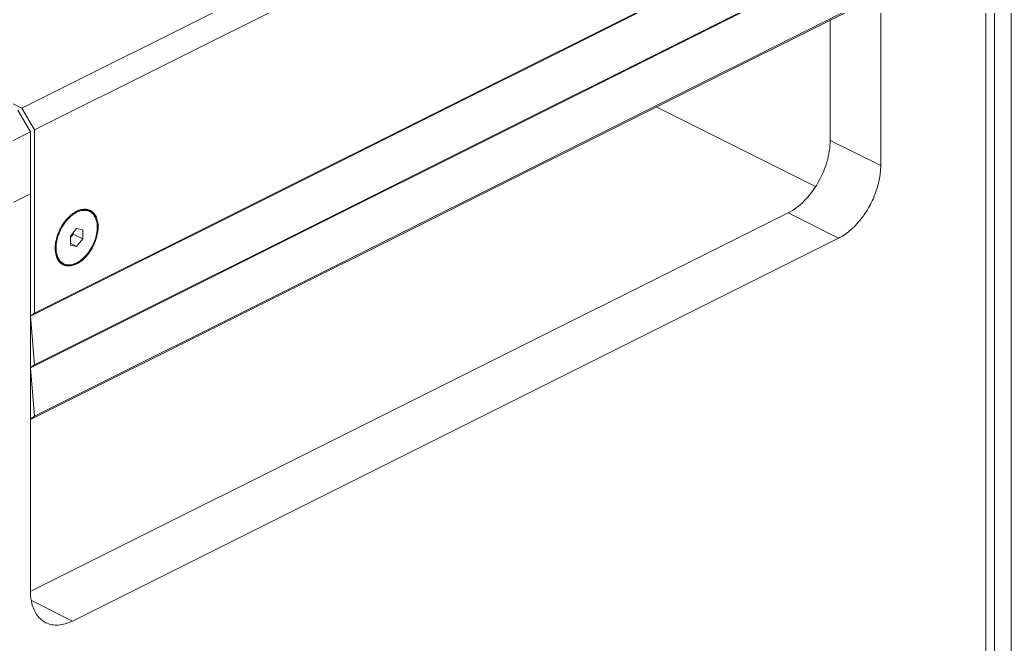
# Model space of a CAD drawing. Header units: millimetres. Extents: x 0 to 9253, y 0 to 2730.
# Drawn here: x 3048.1 to 3214.6, y 2140.9 to 2245.8 of the extents above; entities that cross this region are included whole.
import ezdxf

# ---------------------------------------------------------------- set-up
doc = ezdxf.new("R2010")
doc.units = ezdxf.units.MM
doc.layers.get('0').update_dxf_attribs({"lineweight": 13})

msp = doc.modelspace()

# ---------------------------------------------------------------- linework, layer by layer
for p, q in [((3211.8, 1865.12), (3211.8, 2309.39)), ((3214.63, 1868.58), (3214.63, 2305.92)), ((3189.88, 2301.69), (3048.46, 2230.98)), ((3192, 2298.03), (3050.58, 2227.32)), ((3210.39, 1867.28), (3210.39, 2296.83)), ((3192.71, 2221.3), (3192.71, 2287.99)), ((3191.29, 2266.69), (3049.87, 2195.98)), ((3192, 2267.2), (3050.58, 2196.49)), ((3192, 2258.55), (3050.58, 2187.84)), ((3191.29, 2258.04), (3049.87, 2187.33)), ((3192, 2249.9), (3050.58, 2179.19)), ((3190.99, 2249.17), (3049.87, 2178.61)), ((3184.22, 2245.79), (3184.22, 2225.55)), ((3048.46, 2230.98), (3025.83, 2242.29)), ((3049.87, 2226.97), (3047.75, 2230.63)), ((3050.58, 2227.32), (3048.46, 2230.98)), ((3181.75, 2217.77), (3154.97, 2231.16)), ((3032.19, 2218.13), (3049.87, 2226.97)), ((3049.87, 2216.57), (3049.87, 2226.97)), ((3050.58, 2196.49), (3050.58, 2227.32)), ((3184.22, 2225.55), (3192.71, 2221.3)), ((3049.87, 2216.57), (3032.19, 2207.74)), ((3049.87, 2216.57), (3032.19, 2207.73)), ((3049.87, 2216.57), (3049.87, 2149.89)), ((3177.15, 2213.35), (3049.94, 2149.75)), ((3059.82, 2213.71), (3059.76, 2213.74)), ((3177.15, 2213.35), (3185.64, 2209.11)), ((3057.65, 2210.71), (3056.59, 2209.43)), ((3056.59, 2209.2), (3057.08, 2209.8)), ((3057.08, 2209.8), (3057.08, 2210.02)), ((3058.71, 2208.99), (3057.08, 2209.8)), ((3058.71, 2210.49), (3057.65, 2210.71)), ((3058.71, 2208.99), (3058.71, 2210.49)), ((3056.59, 2209.43), (3056.59, 2207.93)), ((3057.65, 2207.71), (3056.59, 2208.24)), ((3056.94, 2144.76), (3185.64, 2209.11)), ((3057.65, 2207.71), (3058.71, 2208.99)), ((3056.59, 2207.93), (3057.65, 2207.71)), ((3055.34, 2204.77), (3055.28, 2204.8)), ((3049.87, 2195.98), (3050.58, 2196.49)), ((3050.58, 2187.84), (3049.87, 2195.98)), ((3049.87, 2187.33), (3050.58, 2187.84)), ((3050.58, 2179.19), (3049.87, 2187.33)), ((3049.87, 2178.68), (3050.58, 2179.19)), ((3050.04, 2148.21), (3056.94, 2144.76))]:
    msp.add_line(p, q)
for centre, radius, start, end in [((3060.19, 2208.82), 5.44, 125.8908, 128.2677), ((3060.09, 2208.84), 5.23, 125.1247, 128.4639), ((3059.92, 2209.08), 4.93, 124.7607, 125.0863), ((3059.02, 2211.94), 1.84, 61.3574, 68.6979), ((3058.98, 2212.03), 1.88, 63.4332, 65.4473), ((3059.07, 2212.05), 1.92, 63.4463, 68.1866), ((3058.7, 2212.2), 1.95, 53.4328, 54.0636), ((3061.64, 2207.33), 7.52, 140.3356, 143.0365), ((3060.34, 2208.63), 5.69, 128.2599, 129.6343), ((3059.5, 2207.4), 5.46, 178.652, 179.9954), ((3059.32, 2207.4), 5.28, 179.9973, 181.2288), ((3056.22, 2206.6), 2.03, 226.6068, 227.2664), ((3056.18, 2206.55), 1.97, 227.2362, 232.7279), ((3056.15, 2206.52), 1.92, 232.7352, 234.9497), ((3056.14, 2206.5), 1.9, 234.9494, 239.3013), ((3056.23, 2206.37), 1.93, 234.0578, 240.8405), ((3056.13, 2206.48), 1.88, 239.3074, 243.4307), ((3056.18, 2206.45), 1.88, 241.3639, 243.4327), ((3055.88, 2206.56), 1.94, 249.0906, 251.2504), ((3055.9, 2206.6), 1.99, 251.2752, 258.3196), ((3056.23, 2206.36), 1.92, 240.8526, 243.4423), ((3056.21, 2206.51), 1.95, 243.4489, 250.2702), ((3056.23, 2206.36), 1.92, 243.4435, 246.2621), ((3055.92, 2206.7), 2.09, 258.3338, 264.1538)]:
    msp.add_arc(centre, radius, start, end)
for points, knots in [([(3177.15, 2213.35), (3178.16, 2213.85), (3180.08, 2215.36), (3182.3, 2218.34), (3183.81, 2221.83), (3184.22, 2224.34), (3184.22, 2225.55)], [0, 0, 0, 0, 0.229705, 0.488219, 0.753181, 1, 1, 1, 1]), ([(3191.42, 2215.68), (3191.57, 2216.02), (3192.12, 2217.38), (3192.49, 2218.81), (3192.62, 2219.89)], [0, 0, 0, 0, 0.257107, 1, 1, 1, 1]), ([(3192.62, 2219.89), (3192.63, 2220.01), (3192.68, 2220.48), (3192.71, 2220.95), (3192.71, 2221.3)], [0, 0, 0, 0, 0.255854, 1, 1, 1, 1]), ([(3189.61, 2212.6), (3189.79, 2212.83), (3190.48, 2213.81), (3191.05, 2214.86), (3191.42, 2215.68)], [0, 0, 0, 0, 0.247248, 1, 1, 1, 1]), ([(3057.65, 2213.62), (3057.6, 2213.59), (3057.37, 2213.48), (3057.16, 2213.34), (3057, 2213.23)], [0, 0, 0, 0, 0.242303, 1, 1, 1, 1]), ([(3057.09, 2213.28), (3057.31, 2213.43), (3057.66, 2213.63), (3058.14, 2213.8), (3058.49, 2213.89), (3058.83, 2213.92), (3059.15, 2213.91), (3059.47, 2213.86), (3059.66, 2213.78), (3059.76, 2213.74)], [0, 0, 0, 0, 0.285602, 0.418282, 0.544367, 0.664463, 0.779523, 0.89084, 1, 1, 1, 1]), ([(3057.11, 2213.13), (3057.15, 2213.16), (3057.33, 2213.27), (3057.51, 2213.38), (3057.65, 2213.45)], [0, 0, 0, 0, 0.25686, 1, 1, 1, 1]), ([(3058.68, 2213.95), (3058.59, 2213.94), (3058.24, 2213.88), (3057.9, 2213.75), (3057.65, 2213.62)], [0, 0, 0, 0, 0.236919, 1, 1, 1, 1]), ([(3057.65, 2213.45), (3057.82, 2213.54), (3058.17, 2213.68), (3058.71, 2213.79), (3059.14, 2213.79), (3059.46, 2213.73), (3059.61, 2213.69), (3059.69, 2213.66)], [0, 0, 0, 0, 0.27762, 0.533991, 0.772574, 0.887246, 1, 1, 1, 1]), ([(3058.51, 2213.92), (3058.62, 2213.94), (3058.84, 2213.96), (3059.16, 2213.93), (3059.47, 2213.87), (3059.66, 2213.79), (3059.76, 2213.74)], [0, 0, 0, 0, 0.262764, 0.514902, 0.759437, 1, 1, 1, 1]), ([(3058.67, 2213.95), (3058.77, 2213.96), (3058.96, 2213.96), (3059.24, 2213.92), (3059.51, 2213.85), (3059.68, 2213.78), (3059.76, 2213.74)], [0, 0, 0, 0, 0.25851, 0.509854, 0.756213, 1, 1, 1, 1]), ([(3059.79, 2213.83), (3059.62, 2213.9), (3059.25, 2213.99), (3058.87, 2213.98), (3058.68, 2213.95)], [0, 0, 0, 0, 0.485801, 1, 1, 1, 1]), ([(3059.82, 2213.71), (3059.92, 2213.66), (3060.12, 2213.54), (3060.39, 2213.3), (3060.62, 2213.01), (3060.81, 2212.67), (3060.96, 2212.29), (3061.11, 2211.73), (3061.14, 2211.28), (3061.14, 2210.97)], [0, 0, 0, 0, 0.109295, 0.220481, 0.335288, 0.455152, 0.581136, 0.713876, 1, 1, 1, 1]), ([(3060.18, 2213.48), (3060.15, 2213.51), (3060.06, 2213.61), (3059.95, 2213.71), (3059.86, 2213.77)], [0, 0, 0, 0, 0.253699, 1, 1, 1, 1]), ([(3059.9, 2213.56), (3060, 2213.51), (3060.18, 2213.38), (3060.42, 2213.15), (3060.63, 2212.87), (3060.87, 2212.43), (3061.03, 2211.93), (3061.1, 2211.38), (3061.12, 2211.09), (3061.12, 2210.94)], [0, 0, 0, 0, 0.10757, 0.217576, 0.331792, 0.451625, 0.711134, 0.852033, 1, 1, 1, 1]), ([(3061.26, 2211.01), (3061.26, 2211.32), (3061.21, 2211.91), (3060.95, 2212.72), (3060.53, 2213.36), (3060.14, 2213.66), (3059.93, 2213.77)], [0, 0, 0, 0, 0.289694, 0.549612, 0.782838, 1, 1, 1, 1]), ([(3055.63, 2211.85), (3055.15, 2211.22), (3054.58, 2210.15), (3054.15, 2208.66), (3054.05, 2207.9), (3054.05, 2207.53)], [0, 0, 0, 0, 0.512552, 0.763707, 1, 1, 1, 1]), ([(3054.19, 2207.47), (3054.19, 2207.72), (3054.22, 2208.22), (3054.37, 2208.97), (3054.6, 2209.73), (3054.92, 2210.48), (3055.31, 2211.19), (3055.77, 2211.85), (3056.27, 2212.43), (3056.65, 2212.77), (3056.84, 2212.93)], [0, 0, 0, 0, 0.116907, 0.240164, 0.367985, 0.498278, 0.628804, 0.757309, 0.881663, 1, 1, 1, 1]), ([(3056.27, 2212.6), (3056.23, 2212.56), (3056.09, 2212.41), (3055.95, 2212.25), (3055.85, 2212.13)], [0, 0, 0, 0, 0.246745, 1, 1, 1, 1]), ([(3056.72, 2213.01), (3056.68, 2212.97), (3056.52, 2212.84), (3056.38, 2212.7), (3056.27, 2212.6)], [0, 0, 0, 0, 0.24579, 1, 1, 1, 1]), ([(3185.64, 2209.11), (3186.39, 2209.48), (3187.86, 2210.52), (3189.05, 2211.85), (3189.61, 2212.6)], [0, 0, 0, 0, 0.473474, 1, 1, 1, 1]), ([(3061.12, 2210.94), (3061.12, 2210.73), (3061.09, 2210.31), (3060.98, 2209.67), (3060.81, 2209.02), (3060.58, 2208.37), (3060.28, 2207.74), (3059.94, 2207.14), (3059.54, 2206.58), (3059.11, 2206.08), (3058.66, 2205.63), (3058.18, 2205.26), (3057.68, 2204.97), (3057.19, 2204.76), (3056.71, 2204.64), (3056.24, 2204.61), (3055.8, 2204.68), (3055.52, 2204.79), (3055.4, 2204.85)], [0, 0, 0, 0, 0.064948, 0.133037, 0.203563, 0.275721, 0.348622, 0.421347, 0.492986, 0.562675, 0.629642, 0.693251, 0.753052, 0.808847, 0.860748, 0.909246, 0.955242, 1, 1, 1, 1]), ([(3055.45, 2204.6), (3055.59, 2204.55), (3055.88, 2204.46), (3056.51, 2204.41), (3057.36, 2204.6), (3058.36, 2205.17), (3059.3, 2206.04), (3060.11, 2207.13), (3060.75, 2208.38), (3061.15, 2209.69), (3061.26, 2210.58), (3061.26, 2211.01)], [0, 0, 0, 0, 0.044797, 0.091258, 0.1928, 0.309534, 0.4406, 0.581646, 0.72641, 0.867974, 1, 1, 1, 1]), ([(3061.14, 2210.97), (3061.14, 2210.77), (3061.12, 2210.36), (3061.02, 2209.74), (3060.86, 2209.1), (3060.64, 2208.47), (3060.36, 2207.86), (3060.04, 2207.27), (3059.67, 2206.71), (3059.26, 2206.2), (3058.82, 2205.75), (3058.36, 2205.36), (3057.88, 2205.03), (3057.4, 2204.79), (3056.91, 2204.63), (3056.44, 2204.55), (3055.98, 2204.56), (3055.69, 2204.63), (3055.56, 2204.68)], [0, 0, 0, 0, 0.063946, 0.130778, 0.199896, 0.270609, 0.342138, 0.413677, 0.484417, 0.553583, 0.620474, 0.684495, 0.745207, 0.802368, 0.855981, 0.906339, 0.954046, 1, 1, 1, 1]), ([(3056.59, 2209.2), (3056.67, 2209.3), (3056.81, 2209.52), (3056.91, 2209.75), (3056.96, 2209.87)], [0, 0, 0, 0, 0.497407, 1, 1, 1, 1]), ([(3054.05, 2207.29), (3054.05, 2207.12), (3054.09, 2206.52), (3054.26, 2205.91), (3054.47, 2205.53)], [0, 0, 0, 0, 0.272612, 1, 1, 1, 1]), ([(3055.28, 2204.8), (3055.2, 2204.85), (3055.03, 2204.96), (3054.81, 2205.16), (3054.61, 2205.4), (3054.44, 2205.67), (3054.3, 2205.98), (3054.14, 2206.43), (3054.08, 2206.8), (3054.06, 2207.05)], [0, 0, 0, 0, 0.110125, 0.222258, 0.337864, 0.458164, 0.584087, 0.716234, 1, 1, 1, 1]), ([(3055.4, 2204.85), (3055.3, 2204.91), (3055.12, 2205.03), (3054.88, 2205.26), (3054.67, 2205.54), (3054.43, 2205.98), (3054.27, 2206.48), (3054.2, 2207.03), (3054.19, 2207.32), (3054.19, 2207.47)], [0, 0, 0, 0, 0.10757, 0.217576, 0.331792, 0.451625, 0.711134, 0.852033, 1, 1, 1, 1]), ([(3054.82, 2205.12), (3054.75, 2205.19), (3054.6, 2205.35), (3054.48, 2205.53), (3054.43, 2205.63)], [0, 0, 0, 0, 0.490337, 1, 1, 1, 1]), ([(3054.47, 2205.53), (3054.55, 2205.38), (3054.74, 2205.12), (3054.97, 2204.9), (3055.1, 2204.81)], [0, 0, 0, 0, 0.512946, 1, 1, 1, 1]), ([(3055.28, 2204.8), (3055.2, 2204.84), (3055.05, 2204.93), (3054.83, 2205.1), (3054.64, 2205.3), (3054.53, 2205.45), (3054.48, 2205.53)], [0, 0, 0, 0, 0.243902, 0.490326, 0.741644, 1, 1, 1, 1]), ([(3049.87, 2149.89), (3049.87, 2149.28), (3049.97, 2148.12), (3050.46, 2146.54), (3051.29, 2145.27), (3052.06, 2144.68), (3052.47, 2144.48)], [0, 0, 0, 0, 0.28956, 0.549639, 0.782834, 1, 1, 1, 1]), ([(3052.47, 2144.48), (3052.79, 2144.32), (3053.48, 2144.09), (3054.6, 2144.03), (3055.79, 2144.26), (3056.56, 2144.57), (3056.94, 2144.76)], [0, 0, 0, 0, 0.227053, 0.464639, 0.72111, 1, 1, 1, 1])]:
    msp.add_open_spline(points, degree=3, knots=knots)

doc.saveas('drawing.dxf')
